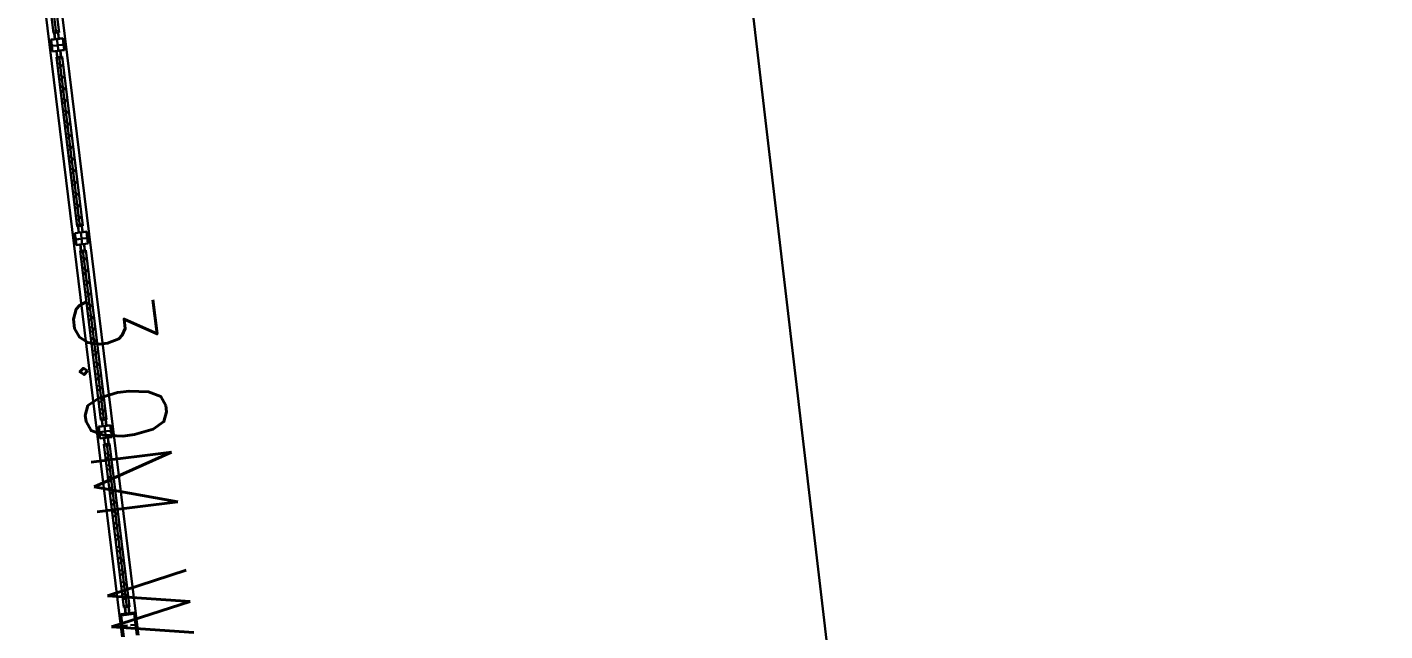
# Model space of a CAD drawing. Extents: x -15449 to 527173, y -170839 to 146543.
# Drawn here: x 15507.07 to 15512.69, y 7829.82 to 7832.32 of the extents above; entities that cross this region are included whole.
import ezdxf

# ---------------------------------------------------------------- set-up
doc = ezdxf.new("R2010")
doc.units = 0
doc.header["$LTSCALE"] = 8
doc.layers.get('0').update_dxf_attribs({"color": 1, "linetype": 'CONTINUOUS'})
doc.layers.add('G-IMPT', color=7, linetype='CONTINUOUS', lineweight=30)
doc.layers.add('Micron SGP Titleblock CAD template EDI$0$G-ANNO-TTLB', color=7, linetype='CONTINUOUS', lineweight=30)
doc.styles.add('RomanS_1', font='romans__.ttf', dxfattribs={"width": 0.9, "height": 8.694455})

# ---------------------------------------------------------------- blocks, each defined once
blk = doc.blocks.new('A$Cf1db08be')
at = {"layer": 'G-IMPT'}
for p, q in [((37.1949, 59.517), (40.6647, 30.0513)), ((34.991, 53.3459), (35.3739, 50.2319)), ((35.0577, 53.3541), (35.4406, 50.2401)), ((35.0995, 52.6421), (35.0164, 53.3175)), ((35.1112, 52.6436), (35.0282, 53.319)), ((35.04, 53.3204), (35.123, 52.645)), ((35.1393, 52.6216), (35.0893, 52.6155)), ((35.0893, 52.6155), (35.0955, 52.5654)), ((35.1385, 52.6205), (35.0904, 52.6146)), ((35.0904, 52.6146), (35.0963, 52.5666)), ((35.123, 52.645), (35.0995, 52.6421)), ((35.1005, 52.6524), (35.1, 52.6523)), ((35.1, 52.6523), (35.1011, 52.6432)), ((35.102, 52.643), (35.1005, 52.6524)), ((35.1206, 52.6456), (35.102, 52.643)), ((35.1021, 52.6424), (35.1204, 52.6447)), ((35.1029, 52.6425), (35.106, 52.6175)), ((35.1039, 52.6427), (35.107, 52.6176)), ((35.1143, 52.6185), (35.1205, 52.5685)), ((35.1186, 52.6445), (35.1217, 52.6194)), ((35.12, 52.6548), (35.1195, 52.6547)), ((35.1195, 52.6547), (35.1206, 52.6456)), ((35.1196, 52.6446), (35.1227, 52.6196)), ((35.1211, 52.6457), (35.12, 52.6548)), ((35.1444, 52.5725), (35.1385, 52.6205)), ((35.1455, 52.5716), (35.1393, 52.6216)), ((35.0955, 52.5654), (35.1455, 52.5716)), ((35.0963, 52.5666), (35.1444, 52.5725)), ((35.1005, 52.5931), (35.0976, 52.5894)), ((35.0976, 52.5894), (35.1126, 52.5912)), ((35.1118, 52.542), (35.1353, 52.5449)), ((35.1118, 52.542), (35.1353, 52.5449)), ((35.1152, 52.5425), (35.1121, 52.5675)), ((35.1121, 52.5675), (35.1152, 52.5425)), ((35.1162, 52.5426), (35.1131, 52.5676)), ((35.1131, 52.5676), (35.1162, 52.5426)), ((35.1376, 52.5943), (35.1226, 52.5925)), ((35.1309, 52.5444), (35.1278, 52.5694)), ((35.1278, 52.5694), (35.1309, 52.5444)), ((35.1319, 52.5445), (35.1288, 52.5695)), ((35.1288, 52.5695), (35.1319, 52.5445)), ((35.1339, 52.5972), (35.1376, 52.5943)), ((35.1353, 52.5449), (35.2215, 51.8445)), ((35.1353, 52.5449), (35.2215, 51.8445)), ((35.1979, 51.8416), (35.1118, 52.542)), ((35.1979, 51.8416), (35.1118, 52.542)), ((35.1148, 52.5323), (35.1136, 52.5414)), ((35.1148, 52.5323), (35.1136, 52.5414)), ((35.1144, 52.5424), (35.1327, 52.5446)), ((35.1144, 52.5424), (35.1327, 52.5446)), ((35.1331, 52.5438), (35.1145, 52.5418)), ((35.1331, 52.5438), (35.1145, 52.5418)), ((35.1145, 52.5418), (35.1153, 52.5323)), ((35.1145, 52.5418), (35.1153, 52.5323)), ((35.1153, 52.5323), (35.1148, 52.5323)), ((35.1153, 52.5323), (35.1148, 52.5323)), ((35.1208, 52.5187), (35.1207, 52.5186)), ((35.134, 52.5084), (35.1208, 52.5187)), ((35.1208, 52.5174), (35.1308, 52.5097)), ((35.1312, 52.5064), (35.1234, 52.4964)), ((35.2097, 51.843), (35.1235, 52.5435)), ((35.2097, 51.843), (35.1235, 52.5435)), ((35.1235, 52.4953), (35.1237, 52.4951)), ((35.1237, 52.4951), (35.134, 52.5084)), ((35.1343, 52.5346), (35.1331, 52.5438)), ((35.1343, 52.5346), (35.1331, 52.5438)), ((35.1337, 52.5439), (35.1348, 52.5347)), ((35.1337, 52.5439), (35.1348, 52.5347)), ((35.1348, 52.5347), (35.1343, 52.5346)), ((35.1348, 52.5347), (35.1343, 52.5346)), ((35.1267, 52.4704), (35.1266, 52.4702)), ((35.1267, 52.4704), (35.1266, 52.4702)), ((35.14, 52.46), (35.1267, 52.4704)), ((35.14, 52.46), (35.1267, 52.4704)), ((35.1268, 52.4691), (35.1367, 52.4613)), ((35.1268, 52.4691), (35.1367, 52.4613)), ((35.1371, 52.458), (35.1293, 52.448)), ((35.1371, 52.458), (35.1293, 52.448)), ((35.1295, 52.4469), (35.1296, 52.4468)), ((35.1295, 52.4469), (35.1296, 52.4468)), ((35.1296, 52.4468), (35.14, 52.46)), ((35.1296, 52.4468), (35.14, 52.46)), ((35.1327, 52.422), (35.1326, 52.4218)), ((35.1327, 52.422), (35.1326, 52.4218)), ((35.1459, 52.4116), (35.1327, 52.422)), ((35.1459, 52.4116), (35.1327, 52.422)), ((35.1327, 52.4207), (35.1427, 52.4129)), ((35.1327, 52.4207), (35.1427, 52.4129)), ((35.1431, 52.4096), (35.1353, 52.3997)), ((35.1431, 52.4096), (35.1353, 52.3997)), ((35.1354, 52.3985), (35.1356, 52.3984)), ((35.1354, 52.3985), (35.1356, 52.3984)), ((35.1356, 52.3984), (35.1459, 52.4116)), ((35.1356, 52.3984), (35.1459, 52.4116)), ((35.1386, 52.3736), (35.1385, 52.3735)), ((35.1386, 52.3736), (35.1385, 52.3735)), ((35.1519, 52.3633), (35.1386, 52.3736)), ((35.1519, 52.3633), (35.1386, 52.3736)), ((35.1387, 52.3723), (35.1486, 52.3646)), ((35.1387, 52.3723), (35.1486, 52.3646)), ((35.149, 52.3613), (35.1412, 52.3513)), ((35.149, 52.3613), (35.1412, 52.3513)), ((35.1414, 52.3502), (35.1415, 52.35)), ((35.1414, 52.3502), (35.1415, 52.35)), ((35.1415, 52.35), (35.1519, 52.3633)), ((35.1415, 52.35), (35.1519, 52.3633)), ((35.1446, 52.3253), (35.1445, 52.3251)), ((35.1446, 52.3253), (35.1445, 52.3251)), ((35.1578, 52.3149), (35.1446, 52.3253)), ((35.1578, 52.3149), (35.1446, 52.3253)), ((35.1446, 52.324), (35.1546, 52.3162)), ((35.1446, 52.324), (35.1546, 52.3162)), ((35.155, 52.3129), (35.1472, 52.3029)), ((35.155, 52.3129), (35.1472, 52.3029)), ((35.1473, 52.3018), (35.1475, 52.3017)), ((35.1473, 52.3018), (35.1475, 52.3017)), ((35.1475, 52.3017), (35.1578, 52.3149)), ((35.1475, 52.3017), (35.1578, 52.3149)), ((35.1505, 52.2769), (35.1504, 52.2767)), ((35.1505, 52.2769), (35.1504, 52.2767)), ((35.1638, 52.2666), (35.1505, 52.2769)), ((35.1638, 52.2666), (35.1505, 52.2769)), ((35.1505, 52.2756), (35.1605, 52.2678)), ((35.1505, 52.2756), (35.1605, 52.2678)), ((35.1609, 52.2645), (35.1531, 52.2546)), ((35.1609, 52.2645), (35.1531, 52.2546)), ((35.1534, 52.2533), (35.1638, 52.2666)), ((35.1534, 52.2533), (35.1638, 52.2666)), ((35.1533, 52.2534), (35.1534, 52.2533)), ((35.1533, 52.2534), (35.1534, 52.2533)), ((35.1565, 52.2285), (35.1563, 52.2284)), ((35.1565, 52.2285), (35.1563, 52.2284)), ((35.1697, 52.2182), (35.1565, 52.2285)), ((35.1697, 52.2182), (35.1565, 52.2285)), ((35.1565, 52.2272), (35.1664, 52.2195)), ((35.1565, 52.2272), (35.1664, 52.2195)), ((35.1669, 52.2162), (35.1591, 52.2062)), ((35.1669, 52.2162), (35.1591, 52.2062)), ((35.1594, 52.2049), (35.1697, 52.2182)), ((35.1594, 52.2049), (35.1697, 52.2182)), ((35.1592, 52.2051), (35.1594, 52.2049)), ((35.1592, 52.2051), (35.1594, 52.2049)), ((35.1624, 52.1802), (35.1623, 52.18)), ((35.1624, 52.1802), (35.1623, 52.18)), ((35.1757, 52.1698), (35.1624, 52.1802)), ((35.1757, 52.1698), (35.1624, 52.1802)), ((35.1624, 52.1789), (35.1724, 52.1711)), ((35.1624, 52.1789), (35.1724, 52.1711)), ((35.1728, 52.1678), (35.165, 52.1578)), ((35.1728, 52.1678), (35.165, 52.1578)), ((35.1652, 52.1567), (35.1653, 52.1566)), ((35.1652, 52.1567), (35.1653, 52.1566)), ((35.1653, 52.1566), (35.1757, 52.1698)), ((35.1653, 52.1566), (35.1757, 52.1698)), ((35.1684, 52.1318), (35.1682, 52.1316)), ((35.1684, 52.1318), (35.1682, 52.1316)), ((35.1816, 52.1215), (35.1684, 52.1318)), ((35.1816, 52.1215), (35.1684, 52.1318)), ((35.1684, 52.1305), (35.1783, 52.1227)), ((35.1684, 52.1305), (35.1783, 52.1227)), ((35.1787, 52.1194), (35.171, 52.1095)), ((35.1787, 52.1194), (35.171, 52.1095)), ((35.1711, 52.1083), (35.1713, 52.1082)), ((35.1711, 52.1083), (35.1713, 52.1082)), ((35.1713, 52.1082), (35.1816, 52.1215)), ((35.1713, 52.1082), (35.1816, 52.1215)), ((35.1743, 52.0834), (35.1742, 52.0833)), ((35.1743, 52.0834), (35.1742, 52.0833)), ((35.1876, 52.0731), (35.1743, 52.0834)), ((35.1876, 52.0731), (35.1743, 52.0834)), ((35.1743, 52.0821), (35.1843, 52.0744)), ((35.1743, 52.0821), (35.1843, 52.0744)), ((35.1847, 52.0711), (35.1769, 52.0611)), ((35.1847, 52.0711), (35.1769, 52.0611)), ((35.1771, 52.06), (35.1772, 52.0599)), ((35.1771, 52.06), (35.1772, 52.0599)), ((35.1772, 52.0599), (35.1876, 52.0731)), ((35.1772, 52.0599), (35.1876, 52.0731)), ((35.1803, 52.0351), (35.1801, 52.0349)), ((35.1803, 52.0351), (35.1801, 52.0349)), ((35.1935, 52.0247), (35.1803, 52.0351)), ((35.1935, 52.0247), (35.1803, 52.0351)), ((35.1803, 52.0338), (35.1902, 52.026)), ((35.1803, 52.0338), (35.1902, 52.026)), ((35.1906, 52.0227), (35.1829, 52.0127)), ((35.1906, 52.0227), (35.1829, 52.0127)), ((35.183, 52.0116), (35.1832, 52.0115)), ((35.183, 52.0116), (35.1832, 52.0115)), ((35.1832, 52.0115), (35.1935, 52.0247)), ((35.1832, 52.0115), (35.1935, 52.0247)), ((35.1862, 51.9867), (35.1861, 51.9865)), ((35.1862, 51.9867), (35.1861, 51.9865)), ((35.1994, 51.9764), (35.1862, 51.9867)), ((35.1994, 51.9764), (35.1862, 51.9867)), ((35.1862, 51.9854), (35.1962, 51.9776)), ((35.1862, 51.9854), (35.1962, 51.9776)), ((35.1966, 51.9743), (35.1888, 51.9644)), ((35.1966, 51.9743), (35.1888, 51.9644)), ((35.1889, 51.9632), (35.1891, 51.9631)), ((35.1889, 51.9632), (35.1891, 51.9631)), ((35.1891, 51.9631), (35.1994, 51.9764)), ((35.1891, 51.9631), (35.1994, 51.9764)), ((35.1921, 51.9383), (35.192, 51.9382)), ((35.1921, 51.9383), (35.192, 51.9382)), ((35.2054, 51.928), (35.1921, 51.9383)), ((35.2054, 51.928), (35.1921, 51.9383)), ((35.1922, 51.9371), (35.2021, 51.9293)), ((35.1922, 51.9371), (35.2021, 51.9293)), ((35.195, 51.9148), (35.2054, 51.928)), ((35.195, 51.9148), (35.2054, 51.928)), ((35.2025, 51.926), (35.1948, 51.916)), ((35.2025, 51.926), (35.1948, 51.916)), ((35.1949, 51.9149), (35.195, 51.9148)), ((35.1949, 51.9149), (35.195, 51.9148)), ((35.1981, 51.89), (35.198, 51.8898)), ((35.1981, 51.89), (35.198, 51.8898)), ((35.2113, 51.8796), (35.1981, 51.89)), ((35.2113, 51.8796), (35.1981, 51.89)), ((35.1981, 51.8887), (35.2081, 51.8809)), ((35.1981, 51.8887), (35.2081, 51.8809)), ((35.2085, 51.8776), (35.2007, 51.8676)), ((35.2085, 51.8776), (35.2007, 51.8676)), ((35.201, 51.8664), (35.2113, 51.8796)), ((35.201, 51.8664), (35.2113, 51.8796)), ((35.2378, 51.8211), (35.1877, 51.8149)), ((35.1877, 51.8149), (35.1939, 51.7649)), ((35.2369, 51.82), (35.1888, 51.8141)), ((35.2215, 51.8445), (35.1979, 51.8416)), ((35.2215, 51.8445), (35.1979, 51.8416)), ((35.199, 51.8519), (35.1984, 51.8518)), ((35.199, 51.8519), (35.1984, 51.8518)), ((35.1984, 51.8518), (35.1995, 51.8427)), ((35.1984, 51.8518), (35.1995, 51.8427)), ((35.2005, 51.8424), (35.199, 51.8519)), ((35.2005, 51.8424), (35.199, 51.8519)), ((35.219, 51.8451), (35.2005, 51.8424)), ((35.219, 51.8451), (35.2005, 51.8424)), ((35.2005, 51.8419), (35.2188, 51.8442)), ((35.2005, 51.8419), (35.2188, 51.8442)), ((35.2008, 51.8665), (35.201, 51.8664)), ((35.2008, 51.8665), (35.201, 51.8664)), ((35.2013, 51.842), (35.2044, 51.817)), ((35.2044, 51.817), (35.2013, 51.842)), ((35.2023, 51.8421), (35.2054, 51.8171)), ((35.2054, 51.8171), (35.2023, 51.8421)), ((35.2127, 51.818), (35.2189, 51.768)), ((35.217, 51.8439), (35.2201, 51.8189)), ((35.2201, 51.8189), (35.217, 51.8439)), ((35.2184, 51.8543), (35.2179, 51.8542)), ((35.2184, 51.8543), (35.2179, 51.8542)), ((35.2179, 51.8542), (35.219, 51.8451)), ((35.2179, 51.8542), (35.219, 51.8451)), ((35.218, 51.8441), (35.2211, 51.819)), ((35.2211, 51.819), (35.218, 51.8441)), ((35.2196, 51.8451), (35.2184, 51.8543)), ((35.2196, 51.8451), (35.2184, 51.8543)), ((35.2428, 51.7719), (35.2369, 51.82)), ((35.2439, 51.7711), (35.2378, 51.8211)), ((35.1888, 51.8141), (35.1947, 51.766)), ((35.1939, 51.7649), (35.2439, 51.7711)), ((35.1947, 51.766), (35.2428, 51.7719)), ((35.1989, 51.7926), (35.196, 51.7889)), ((35.196, 51.7889), (35.211, 51.7907)), ((35.2136, 51.7419), (35.2105, 51.767)), ((35.2105, 51.767), (35.2136, 51.7419)), ((35.2146, 51.7421), (35.2115, 51.7671)), ((35.2115, 51.7671), (35.2146, 51.7421)), ((35.236, 51.7938), (35.221, 51.7919)), ((35.2293, 51.7439), (35.2262, 51.7689)), ((35.2262, 51.7689), (35.2293, 51.7439)), ((35.2303, 51.744), (35.2272, 51.769)), ((35.2272, 51.769), (35.2303, 51.744)), ((35.2323, 51.7967), (35.236, 51.7938)), ((35.2338, 51.7444), (35.2102, 51.7415)), ((35.2338, 51.7444), (35.2102, 51.7415)), ((35.2102, 51.7415), (35.2963, 51.0411)), ((35.2102, 51.7415), (35.2963, 51.0411)), ((35.2132, 51.7317), (35.2121, 51.7409)), ((35.2132, 51.7317), (35.2121, 51.7409)), ((35.2128, 51.7418), (35.2311, 51.7441)), ((35.2128, 51.7418), (35.2311, 51.7441)), ((35.2315, 51.7433), (35.2129, 51.7413)), ((35.2315, 51.7433), (35.2129, 51.7413)), ((35.2129, 51.7413), (35.2137, 51.7318)), ((35.2129, 51.7413), (35.2137, 51.7318)), ((35.2137, 51.7318), (35.2132, 51.7317)), ((35.2137, 51.7318), (35.2132, 51.7317)), ((35.2191, 51.718), (35.2192, 51.7182)), ((35.2191, 51.718), (35.2192, 51.7182)), ((35.2192, 51.7182), (35.2325, 51.7079)), ((35.2192, 51.7182), (35.2325, 51.7079)), ((35.2292, 51.7091), (35.2192, 51.7169)), ((35.2292, 51.7091), (35.2192, 51.7169)), ((35.2218, 51.6959), (35.2296, 51.7058)), ((35.2218, 51.6959), (35.2296, 51.7058)), ((35.222, 51.743), (35.3081, 51.0425)), ((35.222, 51.743), (35.3081, 51.0425)), ((35.2325, 51.7079), (35.2221, 51.6946)), ((35.2325, 51.7079), (35.2221, 51.6946)), ((35.2327, 51.7341), (35.2315, 51.7433)), ((35.2327, 51.7341), (35.2315, 51.7433)), ((35.2321, 51.7433), (35.2332, 51.7342)), ((35.2321, 51.7433), (35.2332, 51.7342)), ((35.2332, 51.7342), (35.2327, 51.7341)), ((35.2332, 51.7342), (35.2327, 51.7341)), ((35.3199, 51.044), (35.2338, 51.7444)), ((35.3199, 51.044), (35.2338, 51.7444)), ((35.2221, 51.6946), (35.222, 51.6947)), ((35.2221, 51.6946), (35.222, 51.6947)), ((35.225, 51.6697), (35.2252, 51.6698)), ((35.225, 51.6697), (35.2252, 51.6698)), ((35.2252, 51.6698), (35.2384, 51.6595)), ((35.2252, 51.6698), (35.2384, 51.6595)), ((35.2351, 51.6608), (35.2252, 51.6685)), ((35.2351, 51.6608), (35.2252, 51.6685)), ((35.2278, 51.6475), (35.2355, 51.6575)), ((35.2278, 51.6475), (35.2355, 51.6575)), ((35.2281, 51.6462), (35.2279, 51.6464)), ((35.2281, 51.6462), (35.2279, 51.6464)), ((35.2384, 51.6595), (35.2281, 51.6462)), ((35.2384, 51.6595), (35.2281, 51.6462)), ((35.231, 51.6213), (35.2311, 51.6215)), ((35.231, 51.6213), (35.2311, 51.6215)), ((35.2311, 51.6215), (35.2443, 51.6111)), ((35.2311, 51.6215), (35.2443, 51.6111)), ((35.2411, 51.6124), (35.2311, 51.6202)), ((35.2411, 51.6124), (35.2311, 51.6202)), ((35.2337, 51.5991), (35.2415, 51.6091)), ((35.2337, 51.5991), (35.2415, 51.6091)), ((35.234, 51.5979), (35.2338, 51.598)), ((35.234, 51.5979), (35.2338, 51.598)), ((35.2443, 51.6111), (35.234, 51.5979)), ((35.2443, 51.6111), (35.234, 51.5979)), ((35.2369, 51.5729), (35.2371, 51.5731)), ((35.2369, 51.5729), (35.2371, 51.5731)), ((35.2371, 51.5731), (35.2503, 51.5628)), ((35.2371, 51.5731), (35.2503, 51.5628)), ((35.247, 51.564), (35.2371, 51.5718)), ((35.247, 51.564), (35.2371, 51.5718)), ((35.2397, 51.5508), (35.2474, 51.5607)), ((35.2397, 51.5508), (35.2474, 51.5607)), ((35.24, 51.5495), (35.2398, 51.5496)), ((35.24, 51.5495), (35.2398, 51.5496)), ((35.2503, 51.5628), (35.24, 51.5495)), ((35.2503, 51.5628), (35.24, 51.5495)), ((35.2429, 51.5246), (35.243, 51.5247)), ((35.2429, 51.5246), (35.243, 51.5247)), ((35.243, 51.5247), (35.2562, 51.5144)), ((35.243, 51.5247), (35.2562, 51.5144)), ((35.253, 51.5157), (35.243, 51.5234)), ((35.253, 51.5157), (35.243, 51.5234)), ((35.2456, 51.5024), (35.2534, 51.5124)), ((35.2456, 51.5024), (35.2534, 51.5124)), ((35.2459, 51.5012), (35.2457, 51.5013)), ((35.2459, 51.5012), (35.2457, 51.5013)), ((35.2562, 51.5144), (35.2459, 51.5012)), ((35.2562, 51.5144), (35.2459, 51.5012)), ((35.2488, 51.4762), (35.2489, 51.4764)), ((35.2488, 51.4762), (35.2489, 51.4764)), ((35.2489, 51.4764), (35.2622, 51.466)), ((35.2489, 51.4764), (35.2622, 51.466)), ((35.2589, 51.4673), (35.249, 51.4751)), ((35.2589, 51.4673), (35.249, 51.4751)), ((35.2515, 51.454), (35.2593, 51.464)), ((35.2515, 51.454), (35.2593, 51.464)), ((35.2518, 51.4528), (35.2517, 51.4529)), ((35.2518, 51.4528), (35.2517, 51.4529)), ((35.2622, 51.466), (35.2518, 51.4528)), ((35.2622, 51.466), (35.2518, 51.4528)), ((35.2548, 51.4278), (35.2549, 51.428)), ((35.2548, 51.4278), (35.2549, 51.428)), ((35.2549, 51.428), (35.2681, 51.4177)), ((35.2549, 51.428), (35.2681, 51.4177)), ((35.2649, 51.4189), (35.2549, 51.4267)), ((35.2649, 51.4189), (35.2549, 51.4267)), ((35.2575, 51.4057), (35.2653, 51.4156)), ((35.2575, 51.4057), (35.2653, 51.4156)), ((35.2578, 51.4044), (35.2576, 51.4045)), ((35.2578, 51.4044), (35.2576, 51.4045)), ((35.2681, 51.4177), (35.2578, 51.4044)), ((35.2681, 51.4177), (35.2578, 51.4044)), ((35.2607, 51.3795), (35.2608, 51.3796)), ((35.2607, 51.3795), (35.2608, 51.3796)), ((35.2608, 51.3796), (35.2741, 51.3693)), ((35.2608, 51.3796), (35.2741, 51.3693)), ((35.2708, 51.3706), (35.2609, 51.3784)), ((35.2708, 51.3706), (35.2609, 51.3784)), ((35.2634, 51.3573), (35.2712, 51.3673)), ((35.2634, 51.3573), (35.2712, 51.3673)), ((35.2741, 51.3693), (35.2637, 51.3561)), ((35.2741, 51.3693), (35.2637, 51.3561)), ((35.2637, 51.3561), (35.2636, 51.3562)), ((35.2637, 51.3561), (35.2636, 51.3562)), ((35.2667, 51.3311), (35.2668, 51.3313)), ((35.2667, 51.3311), (35.2668, 51.3313)), ((35.2668, 51.3313), (35.28, 51.3209)), ((35.2668, 51.3313), (35.28, 51.3209)), ((35.2768, 51.3222), (35.2668, 51.33)), ((35.2768, 51.3222), (35.2668, 51.33)), ((35.2694, 51.3089), (35.2772, 51.3189)), ((35.2694, 51.3089), (35.2772, 51.3189)), ((35.28, 51.3209), (35.2697, 51.3077)), ((35.28, 51.3209), (35.2697, 51.3077)), ((35.2697, 51.3077), (35.2695, 51.3078)), ((35.2697, 51.3077), (35.2695, 51.3078)), ((35.2726, 51.2828), (35.2727, 51.2829)), ((35.2726, 51.2828), (35.2727, 51.2829)), ((35.2727, 51.2829), (35.286, 51.2726)), ((35.2727, 51.2829), (35.286, 51.2726)), ((35.2827, 51.2738), (35.2727, 51.2816)), ((35.2827, 51.2738), (35.2727, 51.2816)), ((35.2753, 51.2606), (35.2831, 51.2705)), ((35.2753, 51.2606), (35.2831, 51.2705)), ((35.2756, 51.2593), (35.2755, 51.2595)), ((35.2756, 51.2593), (35.2755, 51.2595)), ((35.286, 51.2726), (35.2756, 51.2593)), ((35.286, 51.2726), (35.2756, 51.2593)), ((35.2785, 51.2344), (35.2787, 51.2345)), ((35.2785, 51.2344), (35.2787, 51.2345)), ((35.2787, 51.2345), (35.2919, 51.2242)), ((35.2787, 51.2345), (35.2919, 51.2242)), ((35.2886, 51.2255), (35.2787, 51.2333)), ((35.2886, 51.2255), (35.2787, 51.2333)), ((35.2813, 51.2122), (35.2891, 51.2222)), ((35.2813, 51.2122), (35.2891, 51.2222)), ((35.2816, 51.211), (35.2814, 51.2111)), ((35.2816, 51.211), (35.2814, 51.2111)), ((35.2919, 51.2242), (35.2816, 51.211)), ((35.2919, 51.2242), (35.2816, 51.211)), ((35.2845, 51.186), (35.2846, 51.1862)), ((35.2845, 51.186), (35.2846, 51.1862)), ((35.2846, 51.1862), (35.2979, 51.1758)), ((35.2846, 51.1862), (35.2979, 51.1758)), ((35.2946, 51.1771), (35.2846, 51.1849)), ((35.2946, 51.1771), (35.2846, 51.1849)), ((35.2872, 51.1639), (35.295, 51.1738)), ((35.2872, 51.1639), (35.295, 51.1738)), ((35.2875, 51.1626), (35.2874, 51.1627)), ((35.2875, 51.1626), (35.2874, 51.1627)), ((35.2979, 51.1758), (35.2875, 51.1626)), ((35.2979, 51.1758), (35.2875, 51.1626)), ((35.2904, 51.1377), (35.2906, 51.1378)), ((35.2904, 51.1377), (35.2906, 51.1378)), ((35.2906, 51.1378), (35.3038, 51.1275)), ((35.2906, 51.1378), (35.3038, 51.1275)), ((35.3005, 51.1288), (35.2906, 51.1365)), ((35.3005, 51.1288), (35.2906, 51.1365)), ((35.2932, 51.1155), (35.3009, 51.1254)), ((35.2932, 51.1155), (35.3009, 51.1254)), ((35.2935, 51.1142), (35.2933, 51.1144)), ((35.2935, 51.1142), (35.2933, 51.1144)), ((35.3038, 51.1275), (35.2935, 51.1142)), ((35.3038, 51.1275), (35.2935, 51.1142)), ((35.2964, 51.0893), (35.2965, 51.0895)), ((35.2965, 51.0895), (35.3098, 51.0791)), ((35.3065, 51.0804), (35.2965, 51.0882)), ((35.2963, 51.0411), (35.3199, 51.044)), ((35.2963, 51.0411), (35.3199, 51.044)), ((35.2974, 51.0513), (35.2968, 51.0513)), ((35.2968, 51.0513), (35.298, 51.0421)), ((35.2974, 51.0513), (35.2968, 51.0513)), ((35.2968, 51.0513), (35.298, 51.0421)), ((35.2989, 51.0419), (35.2974, 51.0513)), ((35.2989, 51.0419), (35.2974, 51.0513)), ((35.3174, 51.0445), (35.2989, 51.0419)), ((35.3174, 51.0445), (35.2989, 51.0419)), ((35.2989, 51.0414), (35.3172, 51.0436)), ((35.2989, 51.0414), (35.3172, 51.0436)), ((35.2991, 51.0671), (35.3069, 51.0771)), ((35.2994, 51.0659), (35.2993, 51.066)), ((35.3098, 51.0791), (35.2994, 51.0659)), ((35.2997, 51.0415), (35.3028, 51.0165)), ((35.3028, 51.0165), (35.2997, 51.0415)), ((35.3007, 51.0416), (35.3038, 51.0166)), ((35.3038, 51.0166), (35.3007, 51.0416)), ((35.3154, 51.0434), (35.3185, 51.0184)), ((35.3185, 51.0184), (35.3154, 51.0434)), ((35.3169, 51.0537), (35.3163, 51.0537)), ((35.3163, 51.0537), (35.3174, 51.0445)), ((35.3169, 51.0537), (35.3163, 51.0537)), ((35.3163, 51.0537), (35.3174, 51.0445)), ((35.3164, 51.0435), (35.3195, 51.0185)), ((35.3195, 51.0185), (35.3164, 51.0435)), ((35.318, 51.0446), (35.3169, 51.0537)), ((35.318, 51.0446), (35.3169, 51.0537)), ((35.2861, 51.0144), (35.3362, 51.0206)), ((35.2923, 50.9644), (35.2861, 51.0144)), ((35.2873, 51.0135), (35.3353, 51.0194)), ((35.2932, 50.9655), (35.2873, 51.0135)), ((35.3412, 50.9714), (35.2932, 50.9655)), ((35.294, 50.9917), (35.309, 50.9935)), ((35.2978, 50.9888), (35.294, 50.9917)), ((35.3173, 50.9675), (35.3112, 51.0175)), ((35.334, 50.9966), (35.319, 50.9948)), ((35.3311, 50.9929), (35.334, 50.9966)), ((35.3353, 51.0194), (35.3412, 50.9714)), ((35.3362, 51.0206), (35.3423, 50.9705)), ((35.3423, 50.9705), (35.2923, 50.9644)), ((35.3322, 50.9439), (35.3086, 50.941)), ((35.3086, 50.941), (35.3916, 50.2655)), ((35.312, 50.9414), (35.309, 50.9664)), ((35.313, 50.9415), (35.31, 50.9666)), ((35.3116, 50.9312), (35.3105, 50.9403)), ((35.3112, 50.9413), (35.3295, 50.9436)), ((35.33, 50.9427), (35.3113, 50.9408)), ((35.3113, 50.9408), (35.3121, 50.9313)), ((35.3121, 50.9313), (35.3116, 50.9312)), ((35.3204, 50.9424), (35.4034, 50.267)), ((35.3277, 50.9433), (35.3246, 50.9684)), ((35.3287, 50.9435), (35.3256, 50.9685)), ((35.3311, 50.9336), (35.33, 50.9427)), ((35.3305, 50.9428), (35.3316, 50.9337)), ((35.3316, 50.9337), (35.3311, 50.9336)), ((35.4152, 50.2684), (35.3322, 50.9439)), ((35.3189, 50.9058), (35.3191, 50.906)), ((35.3191, 50.906), (35.3323, 50.8957)), ((35.329, 50.8969), (35.3191, 50.9047)), ((35.3217, 50.8837), (35.3294, 50.8936)), ((35.322, 50.8824), (35.3218, 50.8825)), ((35.3323, 50.8957), (35.322, 50.8824)), ((35.3249, 50.8575), (35.325, 50.8576)), ((35.325, 50.8576), (35.3383, 50.8473)), ((35.335, 50.8486), (35.325, 50.8563)), ((35.3276, 50.8353), (35.3354, 50.8453)), ((35.3279, 50.8341), (35.3278, 50.8342)), ((35.3383, 50.8473), (35.3279, 50.8341)), ((35.3308, 50.8091), (35.331, 50.8093)), ((35.331, 50.8093), (35.3442, 50.7989)), ((35.3409, 50.8002), (35.331, 50.808)), ((35.3336, 50.7869), (35.3413, 50.7969)), ((35.3339, 50.7857), (35.3337, 50.7858)), ((35.3442, 50.7989), (35.3339, 50.7857)), ((35.3368, 50.7607), (35.3369, 50.7609)), ((35.3369, 50.7609), (35.3501, 50.7506)), ((35.3469, 50.7518), (35.3369, 50.7596)), ((35.3395, 50.7386), (35.3473, 50.7485)), ((35.3501, 50.7506), (35.3398, 50.7373)), ((35.3398, 50.7373), (35.3396, 50.7374)), ((35.3427, 50.7124), (35.3428, 50.7125)), ((35.3428, 50.7125), (35.3561, 50.7022)), ((35.3528, 50.7035), (35.3429, 50.7112)), ((35.3455, 50.6902), (35.3532, 50.7002)), ((35.3561, 50.7022), (35.3457, 50.689)), ((35.3457, 50.689), (35.3456, 50.6891)), ((35.3487, 50.664), (35.3488, 50.6642)), ((35.3488, 50.6642), (35.362, 50.6538)), ((35.3588, 50.6551), (35.3488, 50.6629)), ((35.3514, 50.6418), (35.3592, 50.6518)), ((35.3517, 50.6406), (35.3515, 50.6407)), ((35.362, 50.6538), (35.3517, 50.6406)), ((35.3546, 50.6157), (35.3547, 50.6158)), ((35.3547, 50.6158), (35.368, 50.6055)), ((35.3647, 50.6067), (35.3548, 50.6145)), ((35.3573, 50.5935), (35.3651, 50.6034)), ((35.3576, 50.5922), (35.3575, 50.5923)), ((35.368, 50.6055), (35.3576, 50.5922)), ((35.3606, 50.5673), (35.3607, 50.5674)), ((35.3607, 50.5674), (35.3739, 50.5571)), ((35.3707, 50.5584), (35.3607, 50.5662)), ((35.3633, 50.5451), (35.3711, 50.5551)), ((35.3636, 50.5439), (35.3634, 50.544)), ((35.3739, 50.5571), (35.3636, 50.5439)), ((35.3665, 50.5189), (35.3666, 50.5191)), ((35.3666, 50.5191), (35.3799, 50.5087)), ((35.3766, 50.51), (35.3666, 50.5178)), ((35.3692, 50.4968), (35.377, 50.5067)), ((35.3695, 50.4955), (35.3694, 50.4956)), ((35.3799, 50.5087), (35.3695, 50.4955)), ((35.3725, 50.4706), (35.3726, 50.4707)), ((35.3726, 50.4707), (35.3858, 50.4604)), ((35.3826, 50.4616), (35.3726, 50.4694)), ((35.3752, 50.4484), (35.383, 50.4583)), ((35.3755, 50.4471), (35.3753, 50.4473)), ((35.3858, 50.4604), (35.3755, 50.4471)), ((35.3784, 50.4222), (35.3785, 50.4224)), ((35.3785, 50.4224), (35.3918, 50.412)), ((35.3885, 50.4133), (35.3785, 50.4211)), ((35.3811, 50.4), (35.3889, 50.41)), ((35.3918, 50.412), (35.3814, 50.3988)), ((35.3814, 50.3988), (35.3813, 50.3989)), ((35.3843, 50.3738), (35.3845, 50.374)), ((35.3845, 50.374), (35.3977, 50.3636)), ((35.3944, 50.3649), (35.3845, 50.3727)), ((35.3871, 50.3517), (35.3948, 50.3616)), ((35.3977, 50.3636), (35.3874, 50.3504)), ((35.3874, 50.3504), (35.3872, 50.3505)), ((35.3903, 50.3255), (35.3904, 50.3256)), ((35.3904, 50.3256), (35.4037, 50.3153)), ((35.4004, 50.3166), (35.3904, 50.3243)), ((35.393, 50.3033), (35.4008, 50.3132)), ((35.3933, 50.302), (35.3932, 50.3022)), ((35.4037, 50.3153), (35.3933, 50.302)), ((35.4338, 50.2453), (35.3791, 50.2386)), ((35.3916, 50.2655), (35.4152, 50.2684)), ((35.3927, 50.2758), (35.3922, 50.2758)), ((35.3922, 50.2758), (35.3933, 50.2666)), ((35.3942, 50.2664), (35.3927, 50.2758)), ((35.4128, 50.269), (35.3942, 50.2664)), ((35.3943, 50.2659), (35.4126, 50.2681)), ((35.3951, 50.266), (35.3971, 50.2493)), ((35.3961, 50.2661), (35.3992, 50.2411)), ((35.3971, 50.2493), (35.3982, 50.241)), ((35.4108, 50.2679), (35.4138, 50.2429)), ((35.4122, 50.2782), (35.4117, 50.2782)), ((35.4117, 50.2782), (35.4128, 50.269)), ((35.4118, 50.268), (35.4138, 50.2513)), ((35.4133, 50.2691), (35.4122, 50.2782)), ((35.4138, 50.2513), (35.4148, 50.243)), ((35.4406, 50.2401), (35.4338, 50.2453)), ((35.4346, 50.2393), (35.4338, 50.2453)), ((35.3791, 50.2386), (35.3739, 50.2319)), ((35.3739, 50.2319), (35.3799, 50.2326)), ((35.3739, 50.2319), (35.3847, 50.1438)), ((35.3799, 50.2326), (35.3791, 50.2386)), ((35.3799, 50.2326), (35.4346, 50.2393)), ((35.3907, 50.1446), (35.3799, 50.2326)), ((35.3915, 50.1893), (35.4065, 50.1912)), ((35.3952, 50.1864), (35.3915, 50.1893)), ((35.4338, 50.1946), (35.4188, 50.1927)), ((35.4309, 50.1908), (35.4338, 50.1946)), ((35.4406, 50.2401), (35.4346, 50.2393)), ((35.4346, 50.2393), (35.4454, 50.1513)), ((35.4514, 50.152), (35.4406, 50.2401))]:
    blk.add_line(p, q, dxfattribs=at)
for centre, radius, start, end in [((35.102, 52.6433), 0.000874, 187.0087, 277.0087), ((35.102, 52.6433), 0.000336, 187.0087, 277.0087), ((35.1203, 52.6455), 0.000336, 277.0087, 7.0087), ((35.1203, 52.6455), 0.000874, 277.0087, 7.0087), ((35.1145, 52.5415), 0.000874, 97.0087, 187.0087), ((35.1145, 52.5415), 0.000874, 97.0087, 187.0087), ((35.1145, 52.5415), 0.000336, 97.0087, 187.0087), ((35.1145, 52.5415), 0.000336, 97.0087, 187.0087), ((35.1213, 52.5181), 0.000807, 142.0087, 232.0087), ((35.124, 52.4959), 0.000807, 142.0087, 232.0087), ((35.1293, 52.5078), 0.00235, 322.0087, 52.0087), ((35.1328, 52.5437), 0.000874, 7.0087, 97.0087), ((35.1328, 52.5437), 0.000874, 7.0087, 97.0087), ((35.1328, 52.5437), 0.000336, 7.0087, 97.0087), ((35.1328, 52.5437), 0.000336, 7.0087, 97.0087), ((35.1273, 52.4697), 0.000807, 142.0087, 232.0087), ((35.1273, 52.4697), 0.000807, 142.0087, 232.0087), ((35.13, 52.4475), 0.000807, 142.0087, 232.0087), ((35.13, 52.4475), 0.000807, 142.0087, 232.0087), ((35.1353, 52.4594), 0.00235, 322.0087, 52.0087), ((35.1353, 52.4594), 0.00235, 322.0087, 52.0087), ((35.1332, 52.4213), 0.000807, 142.0087, 232.0087), ((35.1332, 52.4213), 0.000807, 142.0087, 232.0087), ((35.1359, 52.3992), 0.000807, 142.0087, 232.0087), ((35.1359, 52.3992), 0.000807, 142.0087, 232.0087), ((35.1412, 52.4111), 0.00235, 322.0087, 52.0087), ((35.1412, 52.4111), 0.00235, 322.0087, 52.0087), ((35.1391, 52.373), 0.000807, 142.0087, 232.0087), ((35.1391, 52.373), 0.000807, 142.0087, 232.0087), ((35.1419, 52.3508), 0.000807, 142.0087, 232.0087), ((35.1419, 52.3508), 0.000807, 142.0087, 232.0087), ((35.1451, 52.3246), 0.000807, 142.0087, 232.0087), ((35.1451, 52.3246), 0.000807, 142.0087, 232.0087), ((35.1472, 52.3627), 0.00235, 322.0087, 52.0087), ((35.1472, 52.3627), 0.00235, 322.0087, 52.0087), ((35.1478, 52.3024), 0.000807, 142.0087, 232.0087), ((35.1478, 52.3024), 0.000807, 142.0087, 232.0087), ((35.151, 52.2762), 0.000807, 142.0087, 232.0087), ((35.151, 52.2762), 0.000807, 142.0087, 232.0087), ((35.1531, 52.3143), 0.00235, 322.0087, 52.0087), ((35.1531, 52.3143), 0.00235, 322.0087, 52.0087), ((35.1591, 52.266), 0.00235, 322.0087, 52.0087), ((35.1591, 52.266), 0.00235, 322.0087, 52.0087), ((35.1538, 52.2541), 0.000807, 142.0087, 232.0087), ((35.1538, 52.2541), 0.000807, 142.0087, 232.0087), ((35.157, 52.2279), 0.000807, 142.0087, 232.0087), ((35.157, 52.2279), 0.000807, 142.0087, 232.0087), ((35.165, 52.2176), 0.00235, 322.0087, 52.0087), ((35.165, 52.2176), 0.00235, 322.0087, 52.0087), ((35.1597, 52.2057), 0.000807, 142.0087, 232.0087), ((35.1597, 52.2057), 0.000807, 142.0087, 232.0087), ((35.1629, 52.1795), 0.000807, 142.0087, 232.0087), ((35.1629, 52.1795), 0.000807, 142.0087, 232.0087), ((35.1657, 52.1573), 0.000807, 142.0087, 232.0087), ((35.1657, 52.1573), 0.000807, 142.0087, 232.0087), ((35.1709, 52.1692), 0.00235, 322.0087, 52.0087), ((35.1709, 52.1692), 0.00235, 322.0087, 52.0087), ((35.1689, 52.1311), 0.000807, 142.0087, 232.0087), ((35.1689, 52.1311), 0.000807, 142.0087, 232.0087), ((35.1716, 52.109), 0.000807, 142.0087, 232.0087), ((35.1716, 52.109), 0.000807, 142.0087, 232.0087), ((35.1769, 52.1209), 0.00235, 322.0087, 52.0087), ((35.1769, 52.1209), 0.00235, 322.0087, 52.0087), ((35.1748, 52.0828), 0.000807, 142.0087, 232.0087), ((35.1748, 52.0828), 0.000807, 142.0087, 232.0087), ((35.1775, 52.0606), 0.000807, 142.0087, 232.0087), ((35.1775, 52.0606), 0.000807, 142.0087, 232.0087), ((35.1828, 52.0725), 0.00235, 322.0087, 52.0087), ((35.1828, 52.0725), 0.00235, 322.0087, 52.0087), ((35.1808, 52.0344), 0.000807, 142.0087, 232.0087), ((35.1808, 52.0344), 0.000807, 142.0087, 232.0087), ((35.1835, 52.0122), 0.000807, 142.0087, 232.0087), ((35.1835, 52.0122), 0.000807, 142.0087, 232.0087), ((35.1867, 51.9861), 0.000807, 142.0087, 232.0087), ((35.1867, 51.9861), 0.000807, 142.0087, 232.0087), ((35.1888, 52.0241), 0.00235, 322.0087, 52.0087), ((35.1888, 52.0241), 0.00235, 322.0087, 52.0087), ((35.1894, 51.9639), 0.000807, 142.0087, 232.0087), ((35.1894, 51.9639), 0.000807, 142.0087, 232.0087), ((35.1927, 51.9377), 0.000807, 142.0087, 232.0087), ((35.1927, 51.9377), 0.000807, 142.0087, 232.0087), ((35.1947, 51.9758), 0.00235, 322.0087, 52.0087), ((35.1947, 51.9758), 0.00235, 322.0087, 52.0087), ((35.2007, 51.9274), 0.00235, 322.0087, 52.0087), ((35.2007, 51.9274), 0.00235, 322.0087, 52.0087), ((35.1954, 51.9155), 0.000807, 142.0087, 232.0087), ((35.1954, 51.9155), 0.000807, 142.0087, 232.0087), ((35.1986, 51.8893), 0.000807, 142.0087, 232.0087), ((35.1986, 51.8893), 0.000807, 142.0087, 232.0087), ((35.2066, 51.8791), 0.00235, 322.0087, 52.0087), ((35.2066, 51.8791), 0.00235, 322.0087, 52.0087), ((35.2004, 51.8428), 0.000874, 187.0087, 277.0087), ((35.2004, 51.8428), 0.000874, 187.0087, 277.0087), ((35.2004, 51.8428), 0.000336, 187.0087, 277.0087), ((35.2004, 51.8428), 0.000336, 187.0087, 277.0087), ((35.2013, 51.8672), 0.000807, 142.0087, 232.0087), ((35.2013, 51.8672), 0.000807, 142.0087, 232.0087), ((35.2187, 51.845), 0.000336, 277.0087, 7.0087), ((35.2187, 51.845), 0.000336, 277.0087, 7.0087), ((35.2187, 51.845), 0.000874, 277.0087, 7.0087), ((35.2187, 51.845), 0.000874, 277.0087, 7.0087), ((35.2129, 51.741), 0.000874, 97.0087, 187.0087), ((35.2129, 51.741), 0.000874, 97.0087, 187.0087), ((35.2129, 51.741), 0.000336, 97.0087, 187.0087), ((35.2129, 51.741), 0.000336, 97.0087, 187.0087), ((35.2197, 51.7175), 0.000807, 142.0087, 232.0087), ((35.2197, 51.7175), 0.000807, 142.0087, 232.0087), ((35.2277, 51.7073), 0.00235, 322.0087, 52.0087), ((35.2277, 51.7073), 0.00235, 322.0087, 52.0087), ((35.2312, 51.7432), 0.000874, 7.0087, 97.0087), ((35.2312, 51.7432), 0.000874, 7.0087, 97.0087), ((35.2312, 51.7432), 0.000336, 7.0087, 97.0087), ((35.2312, 51.7432), 0.000336, 7.0087, 97.0087), ((35.2225, 51.6954), 0.000807, 142.0087, 232.0087), ((35.2225, 51.6954), 0.000807, 142.0087, 232.0087), ((35.2257, 51.6692), 0.000807, 142.0087, 232.0087), ((35.2257, 51.6692), 0.000807, 142.0087, 232.0087), ((35.2284, 51.647), 0.000807, 142.0087, 232.0087), ((35.2284, 51.647), 0.000807, 142.0087, 232.0087), ((35.2337, 51.6589), 0.00235, 322.0087, 52.0087), ((35.2337, 51.6589), 0.00235, 322.0087, 52.0087), ((35.2316, 51.6208), 0.000807, 142.0087, 232.0087), ((35.2316, 51.6208), 0.000807, 142.0087, 232.0087), ((35.2343, 51.5986), 0.000807, 142.0087, 232.0087), ((35.2343, 51.5986), 0.000807, 142.0087, 232.0087), ((35.2396, 51.6105), 0.00235, 322.0087, 52.0087), ((35.2396, 51.6105), 0.00235, 322.0087, 52.0087), ((35.2376, 51.5724), 0.000807, 142.0087, 232.0087), ((35.2376, 51.5724), 0.000807, 142.0087, 232.0087), ((35.2403, 51.5503), 0.000807, 142.0087, 232.0087), ((35.2403, 51.5503), 0.000807, 142.0087, 232.0087), ((35.2456, 51.5622), 0.00235, 322.0087, 52.0087), ((35.2456, 51.5622), 0.00235, 322.0087, 52.0087), ((35.2435, 51.5241), 0.000807, 142.0087, 232.0087), ((35.2435, 51.5241), 0.000807, 142.0087, 232.0087), ((35.2462, 51.5019), 0.000807, 142.0087, 232.0087), ((35.2462, 51.5019), 0.000807, 142.0087, 232.0087), ((35.2515, 51.5138), 0.00235, 322.0087, 52.0087), ((35.2515, 51.5138), 0.00235, 322.0087, 52.0087), ((35.2495, 51.4757), 0.000807, 142.0087, 232.0087), ((35.2495, 51.4757), 0.000807, 142.0087, 232.0087), ((35.2522, 51.4535), 0.000807, 142.0087, 232.0087), ((35.2522, 51.4535), 0.000807, 142.0087, 232.0087), ((35.2554, 51.4274), 0.000807, 142.0087, 232.0087), ((35.2554, 51.4274), 0.000807, 142.0087, 232.0087), ((35.2575, 51.4655), 0.00235, 322.0087, 52.0087), ((35.2575, 51.4655), 0.00235, 322.0087, 52.0087), ((35.2581, 51.4052), 0.000807, 142.0087, 232.0087), ((35.2581, 51.4052), 0.000807, 142.0087, 232.0087), ((35.2613, 51.379), 0.000807, 142.0087, 232.0087), ((35.2613, 51.379), 0.000807, 142.0087, 232.0087), ((35.2634, 51.4171), 0.00235, 322.0087, 52.0087), ((35.2634, 51.4171), 0.00235, 322.0087, 52.0087), ((35.2694, 51.3687), 0.00235, 322.0087, 52.0087), ((35.2694, 51.3687), 0.00235, 322.0087, 52.0087), ((35.2641, 51.3568), 0.000807, 142.0087, 232.0087), ((35.2641, 51.3568), 0.000807, 142.0087, 232.0087), ((35.2673, 51.3306), 0.000807, 142.0087, 232.0087), ((35.2673, 51.3306), 0.000807, 142.0087, 232.0087), ((35.27, 51.3085), 0.000807, 142.0087, 232.0087), ((35.27, 51.3085), 0.000807, 142.0087, 232.0087), ((35.2753, 51.3204), 0.00235, 322.0087, 52.0087), ((35.2753, 51.3204), 0.00235, 322.0087, 52.0087), ((35.2732, 51.2823), 0.000807, 142.0087, 232.0087), ((35.2732, 51.2823), 0.000807, 142.0087, 232.0087), ((35.276, 51.2601), 0.000807, 142.0087, 232.0087), ((35.276, 51.2601), 0.000807, 142.0087, 232.0087), ((35.2813, 51.272), 0.00235, 322.0087, 52.0087), ((35.2813, 51.272), 0.00235, 322.0087, 52.0087), ((35.2792, 51.2339), 0.000807, 142.0087, 232.0087), ((35.2792, 51.2339), 0.000807, 142.0087, 232.0087), ((35.2819, 51.2117), 0.000807, 142.0087, 232.0087), ((35.2819, 51.2117), 0.000807, 142.0087, 232.0087), ((35.2872, 51.2236), 0.00235, 322.0087, 52.0087), ((35.2872, 51.2236), 0.00235, 322.0087, 52.0087), ((35.2851, 51.1855), 0.000807, 142.0087, 232.0087), ((35.2851, 51.1855), 0.000807, 142.0087, 232.0087), ((35.2879, 51.1634), 0.000807, 142.0087, 232.0087), ((35.2879, 51.1634), 0.000807, 142.0087, 232.0087), ((35.2931, 51.1753), 0.00235, 322.0087, 52.0087), ((35.2931, 51.1753), 0.00235, 322.0087, 52.0087), ((35.2911, 51.1372), 0.000807, 142.0087, 232.0087), ((35.2911, 51.1372), 0.000807, 142.0087, 232.0087), ((35.2938, 51.115), 0.000807, 142.0087, 232.0087), ((35.2938, 51.115), 0.000807, 142.0087, 232.0087), ((35.297, 51.0888), 0.000807, 142.0087, 232.0087), ((35.2991, 51.1269), 0.00235, 322.0087, 52.0087), ((35.2991, 51.1269), 0.00235, 322.0087, 52.0087), ((35.2988, 51.0422), 0.000874, 187.0087, 277.0087), ((35.2988, 51.0422), 0.000874, 187.0087, 277.0087), ((35.2988, 51.0422), 0.000336, 187.0087, 277.0087), ((35.2988, 51.0422), 0.000336, 187.0087, 277.0087), ((35.2997, 51.0666), 0.000807, 142.0087, 232.0087), ((35.305, 51.0785), 0.00235, 322.0087, 52.0087), ((35.3171, 51.0445), 0.000874, 277.0087, 7.0087), ((35.3171, 51.0445), 0.000874, 277.0087, 7.0087), ((35.3171, 51.0445), 0.000336, 277.0087, 7.0087), ((35.3171, 51.0445), 0.000336, 277.0087, 7.0087), ((35.3113, 50.9404), 0.000874, 97.0087, 187.0087), ((35.3113, 50.9404), 0.000336, 97.0087, 187.0087), ((35.3296, 50.9427), 0.000874, 7.0087, 97.0087), ((35.3296, 50.9427), 0.000336, 7.0087, 97.0087), ((35.3196, 50.9053), 0.000807, 142.0087, 232.0087), ((35.3223, 50.8832), 0.000807, 142.0087, 232.0087), ((35.3276, 50.8951), 0.00235, 322.0087, 52.0087), ((35.3255, 50.857), 0.000807, 142.0087, 232.0087), ((35.3282, 50.8348), 0.000807, 142.0087, 232.0087), ((35.3315, 50.8086), 0.000807, 142.0087, 232.0087), ((35.3335, 50.8467), 0.00235, 322.0087, 52.0087), ((35.3342, 50.7864), 0.000807, 142.0087, 232.0087), ((35.3374, 50.7603), 0.000807, 142.0087, 232.0087), ((35.3395, 50.7983), 0.00235, 322.0087, 52.0087), ((35.3454, 50.75), 0.00235, 322.0087, 52.0087), ((35.3401, 50.7381), 0.000807, 142.0087, 232.0087), ((35.3434, 50.7119), 0.000807, 142.0087, 232.0087), ((35.3514, 50.7016), 0.00235, 322.0087, 52.0087), ((35.3461, 50.6897), 0.000807, 142.0087, 232.0087), ((35.3493, 50.6635), 0.000807, 142.0087, 232.0087), ((35.352, 50.6413), 0.000807, 142.0087, 232.0087), ((35.3573, 50.6533), 0.00235, 322.0087, 52.0087), ((35.3553, 50.6152), 0.000807, 142.0087, 232.0087), ((35.358, 50.593), 0.000807, 142.0087, 232.0087), ((35.3633, 50.6049), 0.00235, 322.0087, 52.0087), ((35.3612, 50.5668), 0.000807, 142.0087, 232.0087), ((35.3639, 50.5446), 0.000807, 142.0087, 232.0087), ((35.3692, 50.5565), 0.00235, 322.0087, 52.0087), ((35.3671, 50.5184), 0.000807, 142.0087, 232.0087), ((35.3699, 50.4963), 0.000807, 142.0087, 232.0087), ((35.3731, 50.4701), 0.000807, 142.0087, 232.0087), ((35.3752, 50.5082), 0.00235, 322.0087, 52.0087), ((35.3758, 50.4479), 0.000807, 142.0087, 232.0087), ((35.379, 50.4217), 0.000807, 142.0087, 232.0087), ((35.3811, 50.4598), 0.00235, 322.0087, 52.0087), ((35.387, 50.4114), 0.00235, 322.0087, 52.0087), ((35.3818, 50.3995), 0.000807, 142.0087, 232.0087), ((35.385, 50.3733), 0.000807, 142.0087, 232.0087), ((35.393, 50.3631), 0.00235, 322.0087, 52.0087), ((35.3877, 50.3512), 0.000807, 142.0087, 232.0087), ((35.3909, 50.325), 0.000807, 142.0087, 232.0087), ((35.3937, 50.3028), 0.000807, 142.0087, 232.0087), ((35.3989, 50.3147), 0.00235, 322.0087, 52.0087), ((35.3942, 50.2667), 0.000874, 187.0087, 277.0087), ((35.3942, 50.2667), 0.000336, 187.0087, 277.0087), ((35.4125, 50.269), 0.000336, 277.0087, 7.0087), ((35.4125, 50.269), 0.000874, 277.0087, 7.0087)]:
    blk.add_arc(centre, radius, start, end, dxfattribs=at)
at = {"layer": 'G-IMPT', "style": 'RomanS_1', "width": 0.9}
blk.add_text('3.0M WIDE GREEN BUFFER', height=0.336063, rotation=277.0341, dxfattribs=at).set_placement((35.1698, 51.5621))
blk.add_text('3.0M WIDE GREEN BUFFER', height=0.336063, rotation=277.0341, dxfattribs=at).set_placement((35.1698, 51.5621))
blk = doc.blocks.new('Micron SGP Titleblock CAD template EDI$0$MU_SGP_ANTitleblock_A1_Type01_v1_1 - A1-419101-sample')
blk.add_blockref('A$Cf1db08be', (731.5833, 312.0548))
blk = doc.blocks.new('Micron SGP Titleblock CAD template EDI')
at = {"layer": 'Micron SGP Titleblock CAD template EDI$0$G-ANNO-TTLB'}
blk.add_blockref('Micron SGP Titleblock CAD template EDI$0$MU_SGP_ANTitleblock_A1_Type01_v1_1 - A1-419101-sample', (-3.846, 118.8541), dxfattribs=at)

msp = doc.modelspace()

# ---------------------------------------------------------------- block references
msp.add_blockref('Micron SGP Titleblock CAD template EDI', (14744.3378, 7348.7447))

doc.saveas('drawing.dxf')
